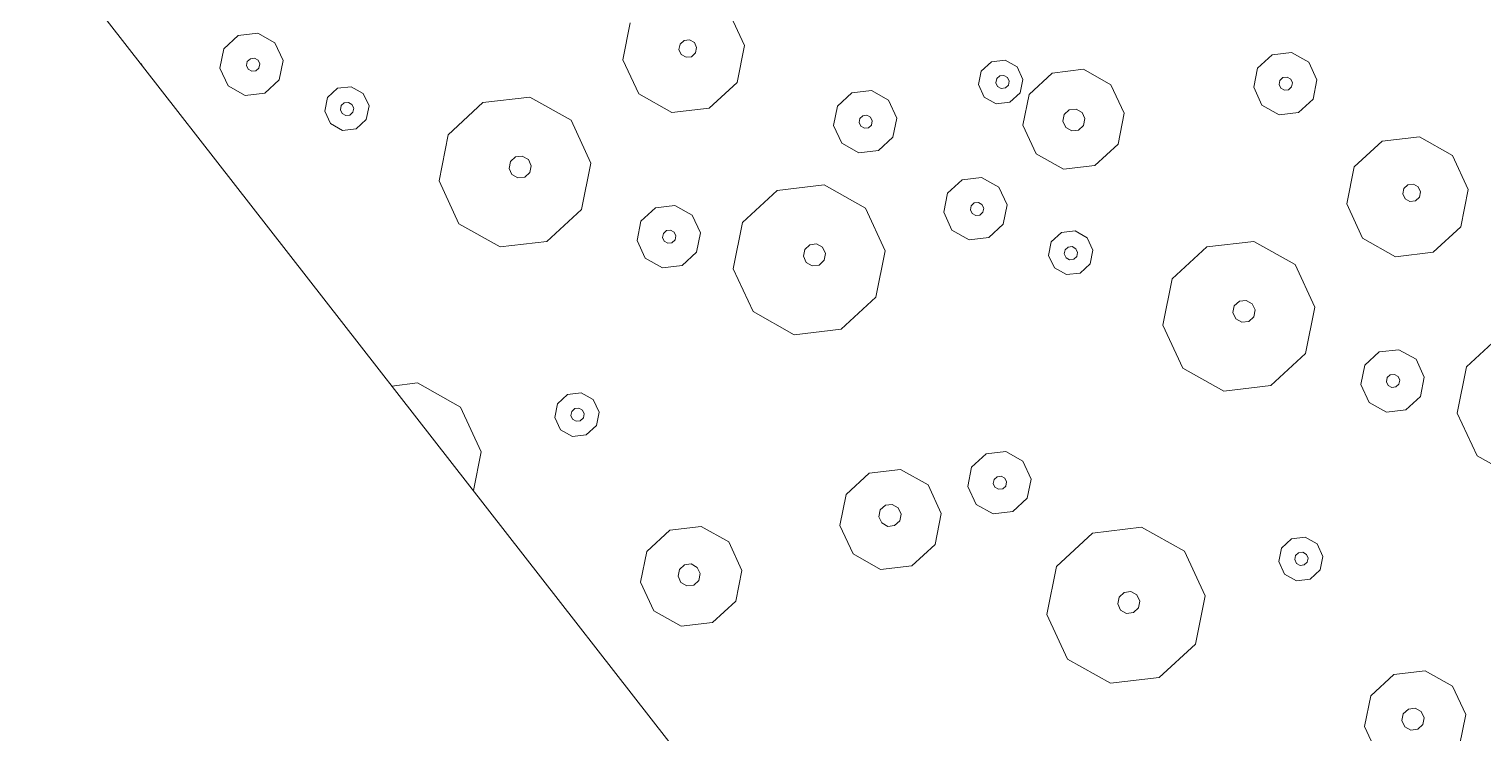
# Model space of a CAD drawing. Header units: metres. Extents: x -2858 to 512, y -1995 to 1252.
# Drawn here: x -488.268 to -484.617, y -123.094 to -121.325 of the extents above; entities that cross this region are included whole.
import ezdxf

# ---------------------------------------------------------------- set-up
doc = ezdxf.new("R2010")
doc.units = ezdxf.units.M
doc.layers.add('Calque commun', color=7, linetype='Continuous')
doc.layers.add('Calque11', color=7, linetype='Continuous')

# ---------------------------------------------------------------- blocks, each defined once
blk = doc.blocks.new('geometrebondepartleger')
at = {"layer": 'Calque11', "color": 7, "linetype": 'Continuous', "lineweight": 9}
blk.add_line((150.3457, 147.4392, 79), (130.1803, 35.9078, 79), dxfattribs=at)
blk = doc.blocks.new('pattern')
at = {"layer": 'Calque commun', "color": 54, "linetype": 'Continuous', "lineweight": 9}
for p, q in [((62.4972, 47.7813), (62.5653, 47.8215)), ((62.4658, 47.7087), (62.4972, 47.7813)), ((62.483, 47.6315), (62.4658, 47.7087)), ((62.5662, 47.6929), (62.5731, 47.7088)), ((62.5699, 47.676), (62.5662, 47.6929)), ((62.5731, 47.7088), (62.588, 47.7175)), ((62.588, 47.7175), (62.6052, 47.7159)), ((62.6052, 47.7159), (62.6182, 47.7045)), ((62.6219, 47.6876), (62.615, 47.6717)), ((62.6182, 47.7045), (62.6219, 47.6876)), ((62.7206, 47.6844), (62.6891, 47.6119)), ((62.5829, 47.6645), (62.5699, 47.676)), ((62.6001, 47.6629), (62.5829, 47.6645)), ((62.615, 47.6717), (62.6001, 47.6629)), ((62.5423, 47.5792), (62.483, 47.6315)), ((62.6891, 47.6119), (62.621, 47.5716)), ((62.621, 47.5716), (62.5423, 47.5792)), ((61.968, 47.4843), (61.9938, 47.3685)), ((61.9938, 47.3685), (61.9466, 47.2596)), ((61.9466, 47.2596), (61.8444, 47.1993)), ((62.4262, 47.217), (62.44, 47.2488)), ((62.44, 47.2488), (62.4698, 47.2664)), ((62.4698, 47.2664), (62.5043, 47.2631)), ((62.5043, 47.2631), (62.5302, 47.2402)), ((61.8444, 47.1993), (61.7263, 47.2105)), ((62.4338, 47.1833), (62.4262, 47.217)), ((62.464, 47.2142), (62.4681, 47.2237)), ((62.4663, 47.204), (62.464, 47.2142)), ((62.4681, 47.2237), (62.4771, 47.229)), ((62.4771, 47.229), (62.4874, 47.228)), ((62.4874, 47.228), (62.4952, 47.2211)), ((62.4974, 47.211), (62.4933, 47.2015)), ((62.4952, 47.2211), (62.4974, 47.211)), ((62.5302, 47.2402), (62.5377, 47.2064)), ((62.4597, 47.1603), (62.4338, 47.1833)), ((62.474, 47.1972), (62.4663, 47.204)), ((62.4844, 47.1962), (62.474, 47.1972)), ((62.4933, 47.2015), (62.4844, 47.1962)), ((62.524, 47.1747), (62.4942, 47.1571)), ((62.5377, 47.2064), (62.524, 47.1747)), ((61.915, 47.0924), (61.9346, 47.1377)), ((61.9346, 47.1377), (61.9772, 47.1629)), ((61.9772, 47.1629), (62.0264, 47.1582)), ((62.0264, 47.1582), (62.0635, 47.1254)), ((62.4942, 47.1571), (62.4597, 47.1603)), ((62.7117, 47.0944), (62.8181, 47.1573)), ((62.8181, 47.1573), (62.9412, 47.1456)), ((62.9412, 47.1456), (63.0339, 47.0638)), ((61.9813, 47.0968), (61.9902, 47.102)), ((61.9902, 47.102), (62.0006, 47.1011)), ((62.0006, 47.1011), (62.0083, 47.0942)), ((62.0635, 47.1254), (62.0742, 47.0772)), ((61.9257, 47.0441), (61.915, 47.0924)), ((61.9771, 47.0872), (61.9813, 47.0968)), ((61.9794, 47.0771), (61.9771, 47.0872)), ((61.9872, 47.0702), (61.9794, 47.0771)), ((61.9975, 47.0692), (61.9872, 47.0702)), ((62.0065, 47.0745), (61.9975, 47.0692)), ((62.0106, 47.084), (62.0065, 47.0745)), ((62.0083, 47.0942), (62.0106, 47.084)), ((62.0742, 47.0772), (62.0546, 47.0318)), ((62.6625, 46.981), (62.7117, 47.0944)), ((63.0339, 47.0638), (63.0607, 46.9431)), ((61.9628, 47.0114), (61.9257, 47.0441)), ((62.0546, 47.0318), (62.012, 47.0067)), ((62.012, 47.0067), (61.9628, 47.0114)), ((61.5097, 46.9057), (61.5914, 46.954)), ((61.5914, 46.954), (61.6859, 46.945)), ((62.6894, 46.8604), (62.6625, 46.981)), ((62.8237, 46.9653), (62.8306, 46.9812)), ((62.8275, 46.9484), (62.8237, 46.9653)), ((62.8306, 46.9812), (62.8455, 46.99)), ((62.8455, 46.99), (62.8628, 46.9883)), ((62.8628, 46.9883), (62.8757, 46.9769)), ((62.8795, 46.96), (62.8726, 46.9441)), ((62.8757, 46.9769), (62.8795, 46.96)), ((61.6859, 46.945), (61.7571, 46.8822)), ((62.8405, 46.937), (62.8275, 46.9484)), ((62.8577, 46.9353), (62.8405, 46.937)), ((62.8726, 46.9441), (62.8577, 46.9353)), ((63.0607, 46.9431), (63.0116, 46.8297)), ((61.4719, 46.8186), (61.5097, 46.9057)), ((61.7571, 46.8822), (61.7777, 46.7895)), ((61.9872, 46.8158), (62.0894, 46.8761)), ((62.0894, 46.8761), (62.2075, 46.8649)), ((62.2075, 46.8649), (62.2965, 46.7863)), ((62.7821, 46.7786), (62.6894, 46.8604)), ((61.4926, 46.726), (61.4719, 46.8186)), ((61.5881, 46.8073), (61.5937, 46.82)), ((61.5937, 46.82), (61.6056, 46.827)), ((61.6056, 46.827), (61.6194, 46.8257)), ((61.6194, 46.8257), (61.6297, 46.8165)), ((61.6297, 46.8165), (61.6327, 46.803)), ((61.94, 46.7069), (61.9872, 46.8158)), ((63.0116, 46.8297), (62.9051, 46.7668)), ((61.5912, 46.7938), (61.5881, 46.8073)), ((61.6015, 46.7846), (61.5912, 46.7938)), ((61.6153, 46.7833), (61.6015, 46.7846)), ((61.6272, 46.7903), (61.6153, 46.7833)), ((61.6327, 46.803), (61.6272, 46.7903)), ((61.7777, 46.7895), (61.74, 46.7024)), ((62.2965, 46.7863), (62.3223, 46.6705)), ((62.9051, 46.7668), (62.7821, 46.7786)), ((61.5637, 46.6632), (61.4926, 46.726)), ((61.74, 46.7024), (61.6582, 46.6541)), ((61.9658, 46.5911), (61.94, 46.7069)), ((62.0853, 46.6927), (62.0922, 46.7086)), ((62.0922, 46.7086), (62.1071, 46.7174)), ((62.1071, 46.7174), (62.1243, 46.7158)), ((62.1243, 46.7158), (62.1373, 46.7043)), ((62.1373, 46.7043), (62.141, 46.6874)), ((61.6582, 46.6541), (61.5637, 46.6632)), ((62.0891, 46.6758), (62.0853, 46.6927)), ((62.102, 46.6644), (62.0891, 46.6758)), ((62.1193, 46.6627), (62.102, 46.6644)), ((62.1342, 46.6715), (62.1193, 46.6627)), ((62.141, 46.6874), (62.1342, 46.6715)), ((62.3223, 46.6705), (62.2751, 46.5616)), ((62.0548, 46.5126), (61.9658, 46.5911)), ((62.7841, 46.5729), (62.8267, 46.598)), ((62.8267, 46.598), (62.8759, 46.5933)), ((62.8759, 46.5933), (62.913, 46.5606)), ((62.2751, 46.5616), (62.1729, 46.5013)), ((62.7644, 46.5275), (62.7841, 46.5729)), ((62.913, 46.5606), (62.9237, 46.5123)), ((62.7752, 46.4793), (62.7644, 46.5275)), ((62.8266, 46.5224), (62.8307, 46.5319)), ((62.8289, 46.5123), (62.8266, 46.5224)), ((62.8307, 46.5319), (62.8397, 46.5372)), ((62.8397, 46.5372), (62.85, 46.5362)), ((62.85, 46.5362), (62.8578, 46.5293)), ((62.8601, 46.5192), (62.8559, 46.5097)), ((62.8578, 46.5293), (62.8601, 46.5192)), ((62.1729, 46.5013), (62.0548, 46.5126)), ((62.8122, 46.4465), (62.7752, 46.4793)), ((62.8367, 46.5054), (62.8289, 46.5123)), ((62.847, 46.5044), (62.8367, 46.5054)), ((62.8559, 46.5097), (62.847, 46.5044)), ((62.9237, 46.5123), (62.904, 46.467)), ((62.9991, 46.4625), (63.0673, 46.5027)), ((63.0673, 46.5027), (63.146, 46.4952)), ((63.146, 46.4952), (63.2053, 46.4429)), ((61.5576, 46.4384), (61.6001, 46.4636)), ((61.6001, 46.4636), (61.6494, 46.4589)), ((61.6494, 46.4589), (61.6864, 46.4262)), ((62.8615, 46.4418), (62.8122, 46.4465)), ((62.904, 46.467), (62.8615, 46.4418)), ((62.9677, 46.3899), (62.9991, 46.4625)), ((63.2053, 46.4429), (63.2225, 46.3657)), ((61.5379, 46.3931), (61.5576, 46.4384)), ((61.6864, 46.4262), (61.6972, 46.3779)), ((61.5486, 46.3448), (61.5379, 46.3931)), ((61.6001, 46.3879), (61.6042, 46.3975)), ((61.6023, 46.3778), (61.6001, 46.3879)), ((61.6101, 46.3709), (61.6023, 46.3778)), ((61.6042, 46.3975), (61.6132, 46.4028)), ((61.6205, 46.37), (61.6101, 46.3709)), ((61.6132, 46.4028), (61.6235, 46.4018)), ((61.6294, 46.3752), (61.6205, 46.37)), ((61.6235, 46.4018), (61.6313, 46.3949)), ((61.6335, 46.3848), (61.6294, 46.3752)), ((61.6313, 46.3949), (61.6335, 46.3848)), ((61.6972, 46.3779), (61.6775, 46.3325)), ((62.9849, 46.3127), (62.9677, 46.3899)), ((63.0607, 46.3726), (63.0676, 46.3884)), ((63.0644, 46.3557), (63.0607, 46.3726)), ((63.0676, 46.3884), (63.0825, 46.3972)), ((63.0825, 46.3972), (63.0997, 46.3956)), ((63.0997, 46.3956), (63.1127, 46.3842)), ((63.1127, 46.3842), (63.1164, 46.3673)), ((61.5857, 46.3121), (61.5486, 46.3448)), ((63.0774, 46.3442), (63.0644, 46.3557)), ((63.0946, 46.3426), (63.0774, 46.3442)), ((63.1095, 46.3514), (63.0946, 46.3426)), ((63.1164, 46.3673), (63.1095, 46.3514)), ((63.2225, 46.3657), (63.1911, 46.2931)), ((61.6349, 46.3074), (61.5857, 46.3121)), ((61.6775, 46.3325), (61.6349, 46.3074)), ((62.2381, 46.2731), (62.2519, 46.3049)), ((62.2519, 46.3049), (62.2817, 46.3225)), ((62.2817, 46.3225), (62.3161, 46.3192)), ((62.3161, 46.3192), (62.3421, 46.2963)), ((63.0442, 46.2604), (62.9849, 46.3127)), ((62.2456, 46.2393), (62.2381, 46.2731)), ((62.2776, 46.2704), (62.2817, 46.2799)), ((62.2798, 46.2602), (62.2776, 46.2704)), ((62.2876, 46.2533), (62.2798, 46.2602)), ((62.2817, 46.2799), (62.2906, 46.2852)), ((62.2906, 46.2852), (62.301, 46.2842)), ((62.301, 46.2842), (62.3087, 46.2773)), ((62.311, 46.2672), (62.3069, 46.2576)), ((62.3087, 46.2773), (62.311, 46.2672)), ((62.3496, 46.2625), (62.3358, 46.2307)), ((62.3421, 46.2963), (62.3496, 46.2625)), ((63.1229, 46.2529), (63.0442, 46.2604)), ((63.1911, 46.2931), (63.1229, 46.2529)), ((62.2716, 46.2164), (62.2456, 46.2393)), ((62.2979, 46.2524), (62.2876, 46.2533)), ((62.3069, 46.2576), (62.2979, 46.2524)), ((62.3358, 46.2307), (62.306, 46.2131)), ((63.4397, 46.1849), (63.5078, 46.2252)), ((63.5078, 46.2252), (63.5866, 46.2177)), ((62.306, 46.2131), (62.2716, 46.2164)), ((63.5866, 46.2177), (63.6459, 46.1653)), ((61.9432, 46.1338), (62.0113, 46.174)), ((62.0113, 46.174), (62.09, 46.1665)), ((62.09, 46.1665), (62.1493, 46.1142)), ((63.4083, 46.1124), (63.4397, 46.1849)), ((63.6459, 46.1653), (63.6631, 46.0881)), ((61.9117, 46.0612), (61.9432, 46.1338)), ((62.1493, 46.1142), (62.1665, 46.037)), ((63.5156, 46.1124), (63.5305, 46.1212)), ((63.5305, 46.1212), (63.5477, 46.1195)), ((63.5477, 46.1195), (63.5607, 46.1081)), ((62.0188, 46.0694), (62.0337, 46.0782)), ((62.0337, 46.0782), (62.0509, 46.0766)), ((62.3109, 46.0682), (62.3535, 46.0933)), ((62.3535, 46.0933), (62.4027, 46.0886)), ((62.4027, 46.0886), (62.4397, 46.0559)), ((63.4255, 46.0352), (63.4083, 46.1124)), ((63.5087, 46.0965), (63.5156, 46.1124)), ((63.5124, 46.0796), (63.5087, 46.0965)), ((63.5254, 46.0682), (63.5124, 46.0796)), ((63.5644, 46.0912), (63.5575, 46.0753)), ((63.5607, 46.1081), (63.5644, 46.0912)), ((63.6631, 46.0881), (63.6316, 46.0155)), ((61.9289, 45.984), (61.9117, 46.0612)), ((62.0119, 46.0536), (62.0188, 46.0694)), ((62.0157, 46.0367), (62.0119, 46.0536)), ((62.0509, 46.0766), (62.0639, 46.0651)), ((62.0677, 46.0482), (62.0608, 46.0324)), ((62.0639, 46.0651), (62.0677, 46.0482)), ((62.2912, 46.0228), (62.3109, 46.0682)), ((62.4397, 46.0559), (62.4505, 46.0076)), ((63.5426, 46.0665), (63.5254, 46.0682)), ((63.5575, 46.0753), (63.5426, 46.0665)), ((62.0287, 46.0252), (62.0157, 46.0367)), ((62.0459, 46.0236), (62.0287, 46.0252)), ((62.0608, 46.0324), (62.0459, 46.0236)), ((62.1665, 46.037), (62.1351, 45.9644)), ((62.302, 45.9746), (62.2912, 46.0228)), ((62.3521, 46.0206), (62.3562, 46.0301)), ((62.3544, 46.0105), (62.3521, 46.0206)), ((62.3622, 46.0036), (62.3544, 46.0105)), ((62.3562, 46.0301), (62.3652, 46.0354)), ((62.3652, 46.0354), (62.3755, 46.0344)), ((62.3814, 46.0079), (62.3725, 46.0026)), ((62.3755, 46.0344), (62.3833, 46.0276)), ((62.3856, 46.0174), (62.3814, 46.0079)), ((62.3833, 46.0276), (62.3856, 46.0174)), ((62.4505, 46.0076), (62.4308, 45.9623)), ((63.4848, 45.9828), (63.4255, 46.0352)), ((63.6316, 46.0155), (63.5635, 45.9753)), ((61.9882, 45.9317), (61.9289, 45.984)), ((62.339, 45.9418), (62.302, 45.9746)), ((62.3725, 46.0026), (62.3622, 46.0036)), ((62.6013, 45.9174), (62.7034, 45.9777)), ((62.7034, 45.9777), (62.8216, 45.9665)), ((63.5635, 45.9753), (63.4848, 45.9828)), ((62.0669, 45.9242), (61.9882, 45.9317)), ((62.1351, 45.9644), (62.0669, 45.9242)), ((62.3882, 45.9371), (62.339, 45.9418)), ((62.4308, 45.9623), (62.3882, 45.9371)), ((62.8216, 45.9665), (62.9105, 45.8879)), ((62.0495, 45.8873), (62.0793, 45.9049)), ((62.0793, 45.9049), (62.1137, 45.9016)), ((62.1137, 45.9016), (62.1397, 45.8787)), ((62.5541, 45.8085), (62.6013, 45.9174)), ((62.0357, 45.8556), (62.0495, 45.8873)), ((62.0714, 45.8552), (62.0755, 45.8647)), ((62.0755, 45.8647), (62.0844, 45.87)), ((62.0844, 45.87), (62.0948, 45.869)), ((62.0948, 45.869), (62.1026, 45.8622)), ((62.1026, 45.8622), (62.1048, 45.852)), ((62.1397, 45.8787), (62.1472, 45.845)), ((62.9105, 45.8879), (62.9363, 45.7721)), ((62.0432, 45.8218), (62.0357, 45.8556)), ((62.0736, 45.8451), (62.0714, 45.8552)), ((62.0814, 45.8382), (62.0736, 45.8451)), ((62.0917, 45.8372), (62.0814, 45.8382)), ((62.1007, 45.8425), (62.0917, 45.8372)), ((62.1048, 45.852), (62.1007, 45.8425)), ((62.1472, 45.845), (62.1334, 45.8132)), ((62.0692, 45.7989), (62.0432, 45.8218)), ((62.1036, 45.7956), (62.0692, 45.7989)), ((62.1334, 45.8132), (62.1036, 45.7956)), ((62.5799, 45.6927), (62.5541, 45.8085)), ((62.6993, 45.7943), (62.7062, 45.8102)), ((62.7031, 45.7774), (62.6993, 45.7943)), ((62.7062, 45.8102), (62.7211, 45.819)), ((62.7211, 45.819), (62.7384, 45.8173)), ((62.7384, 45.8173), (62.7513, 45.8059)), ((62.7551, 45.789), (62.7482, 45.7731)), ((62.7513, 45.8059), (62.7551, 45.789)), ((62.7161, 45.766), (62.7031, 45.7774)), ((62.7333, 45.7643), (62.7161, 45.766)), ((62.7482, 45.7731), (62.7333, 45.7643)), ((62.9363, 45.7721), (62.8891, 45.6632)), ((62.3131, 45.671), (62.3328, 45.7163)), ((62.3328, 45.7163), (62.3754, 45.7415)), ((62.3754, 45.7415), (62.4246, 45.7368)), ((62.4246, 45.7368), (62.4617, 45.7041)), ((62.3795, 45.6754), (62.3884, 45.6806)), ((62.3884, 45.6806), (62.3987, 45.6797)), ((62.3987, 45.6797), (62.4065, 45.6728)), ((62.4617, 45.7041), (62.4724, 45.6558)), ((62.6688, 45.6142), (62.5799, 45.6927)), ((62.3239, 45.6227), (62.3131, 45.671)), ((62.3753, 45.6658), (62.3795, 45.6754)), ((62.3776, 45.6557), (62.3753, 45.6658)), ((62.3854, 45.6488), (62.3776, 45.6557)), ((62.3957, 45.6479), (62.3854, 45.6488)), ((62.4046, 45.6531), (62.3957, 45.6479)), ((62.4088, 45.6627), (62.4046, 45.6531)), ((62.4065, 45.6728), (62.4088, 45.6627)), ((62.4724, 45.6558), (62.4527, 45.6104)), ((62.8891, 45.6632), (62.7869, 45.6029)), ((63.3687, 45.6207), (63.3825, 45.6524)), ((63.3825, 45.6524), (63.4123, 45.67)), ((63.4123, 45.67), (63.4468, 45.6667)), ((63.4468, 45.6667), (63.4727, 45.6438)), ((63.4727, 45.6438), (63.4802, 45.6101)), ((62.361, 45.59), (62.3239, 45.6227)), ((62.4527, 45.6104), (62.4102, 45.5853)), ((62.7869, 45.6029), (62.6688, 45.6142)), ((63.3763, 45.5869), (63.3687, 45.6207)), ((63.4065, 45.6178), (63.4106, 45.6274)), ((63.4088, 45.6077), (63.4065, 45.6178)), ((63.4165, 45.6008), (63.4088, 45.6077)), ((63.4106, 45.6274), (63.4196, 45.6326)), ((63.4196, 45.6326), (63.4299, 45.6316)), ((63.4358, 45.6051), (63.4269, 45.5998)), ((63.4299, 45.6316), (63.4377, 45.6248)), ((63.4399, 45.6146), (63.4358, 45.6051)), ((63.4377, 45.6248), (63.4399, 45.6146)), ((63.4802, 45.6101), (63.4665, 45.5783)), ((62.4102, 45.5853), (62.361, 45.59)), ((62.8771, 45.5414), (62.9197, 45.5665)), ((62.9197, 45.5665), (62.9689, 45.5618)), ((63.4022, 45.564), (63.3763, 45.5869)), ((63.4269, 45.5998), (63.4165, 45.6008)), ((63.4665, 45.5783), (63.4366, 45.5607)), ((62.8574, 45.496), (62.8771, 45.5414)), ((62.9689, 45.5618), (63.006, 45.5291)), ((63.4366, 45.5607), (63.4022, 45.564)), ((63.6542, 45.4981), (63.7397, 45.5486)), ((62.8682, 45.4477), (62.8574, 45.496)), ((62.9196, 45.4909), (62.9238, 45.5004)), ((62.9238, 45.5004), (62.9327, 45.5057)), ((62.9327, 45.5057), (62.9431, 45.5047)), ((62.9431, 45.5047), (62.9508, 45.4978)), ((62.9508, 45.4978), (62.9531, 45.4877)), ((63.006, 45.5291), (63.0167, 45.4808)), ((63.605, 45.3847), (63.6542, 45.4981)), ((62.9219, 45.4807), (62.9196, 45.4909)), ((62.9297, 45.4739), (62.9219, 45.4807)), ((62.94, 45.4729), (62.9297, 45.4739)), ((62.949, 45.4782), (62.94, 45.4729)), ((62.9531, 45.4877), (62.949, 45.4782)), ((63.0167, 45.4808), (62.9971, 45.4355)), ((62.9053, 45.415), (62.8682, 45.4477)), ((62.9971, 45.4355), (62.9545, 45.4103)), ((62.9545, 45.4103), (62.9053, 45.415)), ((63.6319, 45.264), (63.605, 45.3847)), ((62.4522, 45.3094), (62.5339, 45.3576)), ((62.5339, 45.3576), (62.6284, 45.3486)), ((62.6284, 45.3486), (62.6996, 45.2858)), ((62.4144, 45.2223), (62.4522, 45.3094)), ((62.6996, 45.2858), (62.7202, 45.1931)), ((62.9297, 45.2194), (63.0319, 45.2798)), ((63.0319, 45.2798), (63.15, 45.2685)), ((63.15, 45.2685), (63.239, 45.19)), ((63.6805, 45.2211), (63.6319, 45.264)), ((62.5306, 45.2109), (62.5362, 45.2236)), ((62.5337, 45.1974), (62.5306, 45.2109)), ((62.5362, 45.2236), (62.5481, 45.2307)), ((62.5481, 45.2307), (62.5619, 45.2293)), ((62.5619, 45.2293), (62.5722, 45.2202)), ((62.5752, 45.2067), (62.5697, 45.194)), ((62.5722, 45.2202), (62.5752, 45.2067)), ((62.8825, 45.1106), (62.9297, 45.2194)), ((62.544, 45.1882), (62.5337, 45.1974)), ((62.5578, 45.1869), (62.544, 45.1882)), ((62.5697, 45.194), (62.5578, 45.1869)), ((62.7202, 45.1931), (62.6825, 45.1061)), ((63.239, 45.19), (63.2648, 45.0742)), ((62.6825, 45.1061), (62.6007, 45.0578)), ((62.9083, 44.9948), (62.8825, 45.1106)), ((63.0278, 45.0964), (63.0347, 45.1122)), ((63.0316, 45.0795), (63.0278, 45.0964)), ((63.0347, 45.1122), (63.0496, 45.121)), ((63.0496, 45.121), (63.0668, 45.1194)), ((63.0668, 45.1194), (63.0798, 45.1079)), ((63.0798, 45.1079), (63.0835, 45.091)), ((63.0445, 45.068), (63.0316, 45.0795)), ((63.0618, 45.0664), (63.0445, 45.068)), ((63.0767, 45.0752), (63.0618, 45.0664)), ((63.0835, 45.091), (63.0767, 45.0752)), ((63.2648, 45.0742), (63.2176, 44.9653)), ((62.9973, 44.9162), (62.9083, 44.9948)), ((63.2176, 44.9653), (63.1154, 44.905)), ((63.1154, 44.905), (62.9973, 44.9162)), ((63.1806, 44.6768), (63.1944, 44.7085)), ((63.1944, 44.7085), (63.2242, 44.7261)), ((63.2242, 44.7261), (63.2586, 44.7228)), ((63.2586, 44.7228), (63.2846, 44.6999)), ((63.2846, 44.6999), (63.2921, 44.6661)), ((63.1881, 44.643), (63.1806, 44.6768)), ((63.2201, 44.674), (63.2242, 44.6835)), ((63.2223, 44.6639), (63.2201, 44.674)), ((63.2301, 44.657), (63.2223, 44.6639)), ((63.2242, 44.6835), (63.2331, 44.6888)), ((63.2404, 44.656), (63.2301, 44.657)), ((63.2331, 44.6888), (63.2435, 44.6878)), ((63.2494, 44.6613), (63.2404, 44.656)), ((63.2435, 44.6878), (63.2512, 44.6809)), ((63.2535, 44.6708), (63.2494, 44.6613)), ((63.2512, 44.6809), (63.2535, 44.6708)), ((63.2921, 44.6661), (63.2783, 44.6344)), ((63.2141, 44.6201), (63.1881, 44.643)), ((63.2485, 44.6168), (63.2141, 44.6201)), ((63.2783, 44.6344), (63.2485, 44.6168)), ((63.2337, 44.4265), (63.2534, 44.4718)), ((63.2534, 44.4718), (63.2959, 44.497)), ((63.2959, 44.497), (63.3452, 44.4923)), ((63.3452, 44.4923), (63.3822, 44.4595)), ((63.2987, 44.4338), (63.3077, 44.4391)), ((63.3077, 44.4391), (63.318, 44.4381)), ((63.318, 44.4381), (63.3258, 44.4312)), ((63.3822, 44.4595), (63.393, 44.4113)), ((63.2445, 44.3782), (63.2337, 44.4265)), ((63.2946, 44.4243), (63.2987, 44.4338)), ((63.2969, 44.4141), (63.2946, 44.4243)), ((63.3046, 44.4073), (63.2969, 44.4141)), ((63.315, 44.4063), (63.3046, 44.4073)), ((63.3239, 44.4115), (63.315, 44.4063)), ((63.3281, 44.4211), (63.3239, 44.4115)), ((63.3258, 44.4312), (63.3281, 44.4211)), ((63.393, 44.4113), (63.3733, 44.3659)), ((63.2815, 44.3455), (63.2445, 44.3782)), ((63.3733, 44.3659), (63.3307, 44.3408)), ((63.3307, 44.3408), (63.2815, 44.3455)), ((63.4966, 44.2122), (63.4992, 44.2183)), ((63.4974, 44.2083), (63.4966, 44.2122))]:
    blk.add_line(p, q, dxfattribs=at)
at = {"layer": 'Calque commun', "color": 7, "linetype": 'Continuous', "lineweight": 9}
mesh = blk.add_polyface(dxfattribs=at)
corners = [(70.8497, 113.5412), (53.8349, 19.1692), (74.7282, 106.3237), (76.0435, 113.5984), (74.769, 106.1763), (58.8077, 18.2701), (114.1703, 105.207), (114.1703, 98.5387)]
mesh.append_faces([[corners[k] for k in face] for face in [(3, 4, 6)]], dxfattribs={"vtx0": -1, "vtx1": -1, "color": 7})
mesh.append_faces([[corners[k] for k in face] for face in [(3, 2, 4)]], dxfattribs={"vtx0": -1, "vtx2": -1, "color": 7})
mesh.append_faces([[corners[k] for k in face] for face in [(5, 2, 1)]], dxfattribs={"vtx1": -1, "color": 7})
mesh.append_faces([[corners[k] for k in face] for face in [(0, 1, 2), (3, 0, 2)]], dxfattribs={"vtx1": -1, "vtx2": -1, "color": 7})
mesh.append_faces([[corners[k] for k in face] for face in [(4, 7, 6)]], dxfattribs={"vtx2": -1, "color": 7})

msp = doc.modelspace()

# ---------------------------------------------------------------- block references
at = {"layer": 'Calque commun', "color": 0, "linetype": 'ByBlock', "lineweight": -2, "rotation": 228.1617603435354}
for name, p in [('geometrebondepartleger', (-440.1616, 15.2632)), ('pattern', (-478.5712, -44.6144))]:
    msp.add_blockref(name, p, dxfattribs=at)

doc.saveas('drawing.dxf')
